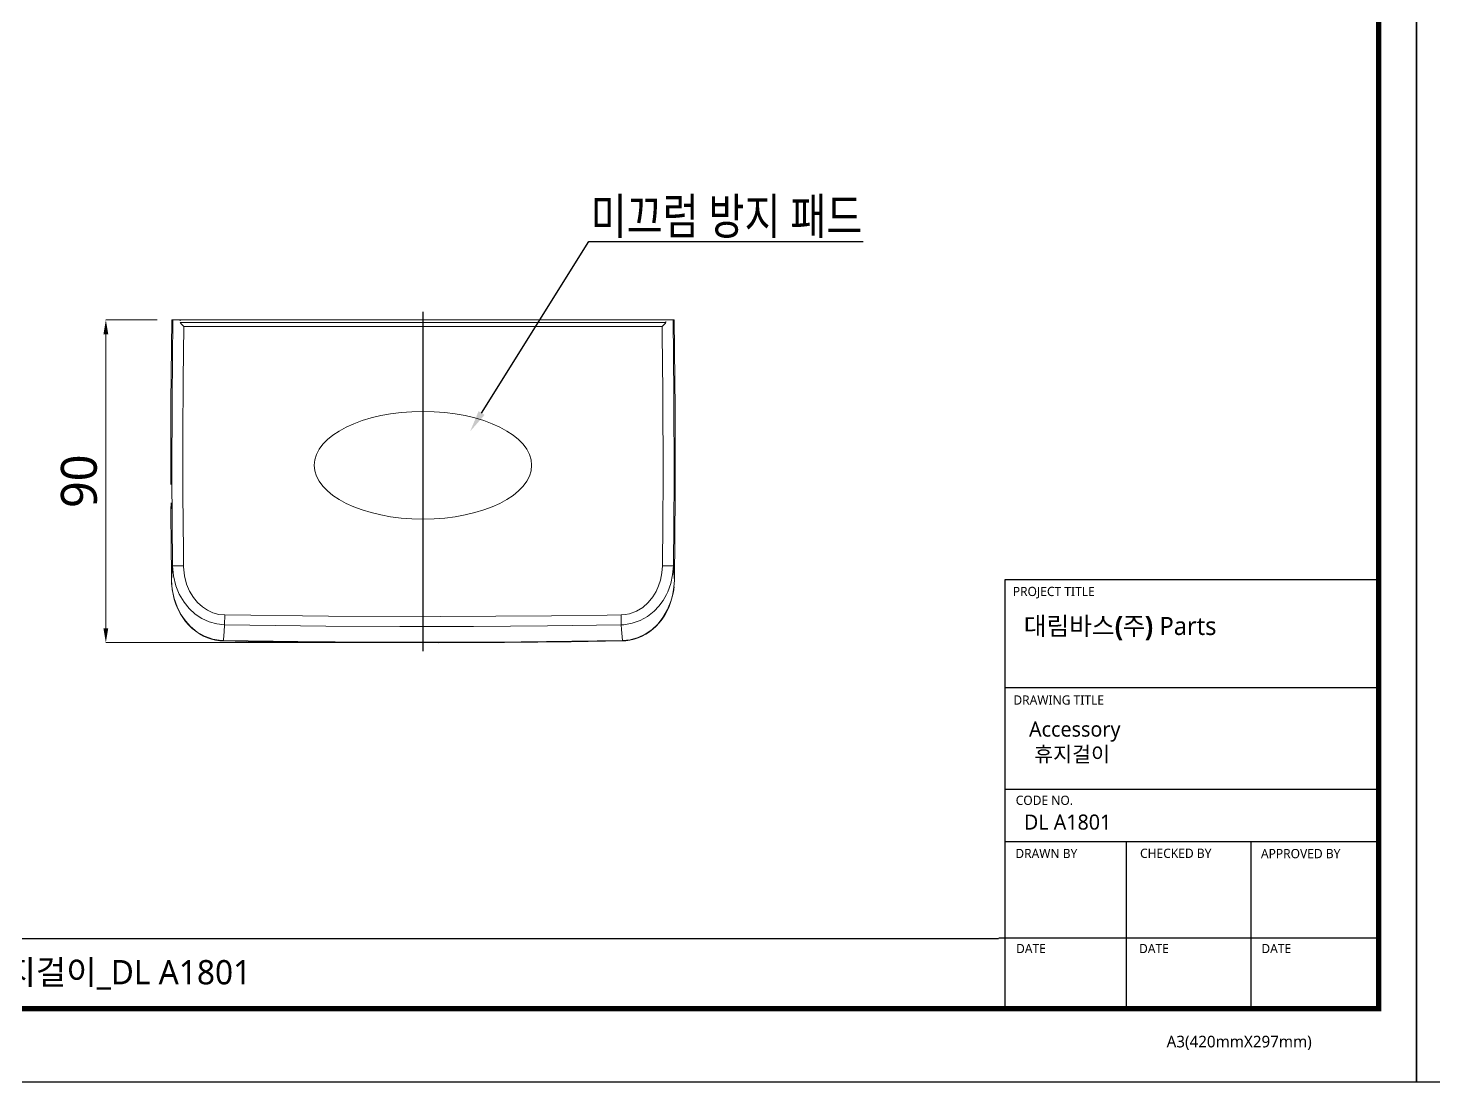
# Model space of a CAD drawing. Extents: x 16296675745 to 16296677675, y -37409619395 to -37409618123.
# Drawn here: x 16296676091.3 to 16296676482.7, y -37409618710.2 to -37409618416.7 of the extents above; entities that cross this region are included whole.
import ezdxf
from ezdxf import colors
from ezdxf.entities.mleader import LeaderData, LeaderLine
from ezdxf.math import Vec2, Vec3

# ---------------------------------------------------------------- set-up
doc = ezdxf.new("R2010")
doc.units = 0
doc.header["$LTSCALE"] = 10
doc.header["$MEASUREMENT"] = 0
doc.header["$PDMODE"] = 3
doc.header["$PDSIZE"] = -10
doc.linetypes.add('CENTER2', pattern=[28.575, 19.05, -3.175, 3.175, -3.175])
doc.layers.get('0').update_dxf_attribs({"linetype": 'CONTINUOUS'})
doc.layers.get('DEFPOINTS').update_dxf_attribs({"linetype": 'CONTINUOUS'})
doc.layers.add('1', color=7, linetype='CONTINUOUS')
doc.styles.add('Daelim Dimension', font='')
doc.styles.add('NOTE', font='', dxfattribs={"width": 0.8, "height": 4})
doc.styles.get('Daelim Dimension').set_extended_font_data('NanumGothic')
doc.styles.get('NOTE').set_extended_font_data('NanumGothic')
doc.dimstyles.new('DEFAULT', dxfattribs={"dimscale": 2, "dimtxt": 2, "dimasz": 2, "dimexe": 0, "dimexo": 2, "dimgap": 1, "dimtad": 1, "dimdec": 1, "dimzin": 9, "dimdsep": 46, "dimtxsty": 'Daelim Dimension', "dimcen": 0.5, "dimclrd": 252, "dimclre": 252, "dimclrt": 3, "dimadec": 1, "dimazin": 0, "dimtfac": 1, "dimtdec": 1, "dimtix": 1, "dimtmove": 0, "dimatfit": 3, "dimfxl": 1, "dimtolj": 1, "dimtzin": 1, "dimlwd": 9, "dimlwe": 9, "dimarcsym": 0})

# ---------------------------------------------------------------- blocks, each defined once
blk = doc.blocks.new('*D4')
at = {"color": 5, "lineweight": 9, "ltscale": 0.5, "transparency": 16777216}
for p, q in [((16296676127.28952, -37409618497.96106), (16296676112.96204, -37409618497.96106)), ((16296676112.96204, -37409618501.96106), (16296676112.96204, -37409618583.855392)), ((16296676197.25012, -37409618587.855392), (16296676112.96204, -37409618587.855392))]:
    blk.add_line(p, q, dxfattribs=at)
at = {"color": 5, "ltscale": 0.5, "transparency": 16777216}
for points in [[(16296676112.29537, -37409618501.96106), (16296676113.6287, -37409618501.96106), (16296676112.96204, -37409618497.96106)], [(16296676112.29537, -37409618583.855392), (16296676113.6287, -37409618583.855392), (16296676112.96204, -37409618587.855392)]]:
    blk.add_solid(points, dxfattribs=at)
at = {"layer": 'DEFPOINTS', "color": 0, "ltscale": 0.5, "transparency": 16777216}
for p in [(16296676131.28952, -37409618497.96106), (16296676112.96204, -37409618587.855392), (16296676201.25012, -37409618587.855392)]:
    blk.add_point(p, dxfattribs=at)
at = {"color": 7, "ltscale": 0.5, "transparency": 16777216, "insert": (16296676105.518551, -37409618542.908234), "char_height": 10, "attachment_point": 5, "rotation": 90, "style": 'Daelim Dimension'}
blk.add_mtext('\\A1;90', dxfattribs=at)

msp = doc.modelspace()

# ---------------------------------------------------------------- linework, layer by layer
at = {"color": 7, "linetype": 'Continuous', "lineweight": 15}
for p, q in [((16296676131.28952, -37409618497.96106), (16296676131.29048, -37409618497.96106)), ((16296676131.62739, -37409618497.96106), (16296676131.29048, -37409618497.96106)), ((16296676131.62739, -37409618497.96106), (16296676133.62484, -37409618497.96106)), ((16296676133.613199, -37409618498.719437), (16296676268.88703, -37409618498.719437)), ((16296676268.875401, -37409618497.96106), (16296676133.62484, -37409618497.96106)), ((16296676267.851561, -37409618499.770561), (16296676134.648689, -37409618499.770561)), ((16296676268.875401, -37409618497.96106), (16296676270.87285, -37409618497.96106)), ((16296676270.87285, -37409618497.96106), (16296676271.209761, -37409618497.96106)), ((16296676271.209761, -37409618497.96106), (16296676271.21072, -37409618497.96106)), ((16296676131.535761, -37409618566.47892), (16296676134.583851, -37409618566.439903)), ((16296676270.956051, -37409618566.478333), (16296676267.90797, -37409618566.439453)), ((16296676271.12587, -37409618572.328194), (16296676271.23954, -37409618570.505547)), ((16296676146.034479, -37409618582.881439), (16296676146.07906, -37409618580.134621)), ((16296676256.45871, -37409618582.881554), (16296676256.414129, -37409618580.134743)), ((16296676145.72962, -37409618587.387947), (16296676145.73135, -37409618587.281593)), ((16296676256.768049, -37409618587.387993), (16296676256.766319, -37409618587.281639))]:
    msp.add_line(p, q, dxfattribs=at)
at = {"color": 5, "ltscale": 40}
for p, q in [((16296676467.30328, -37409618570.35173), (16296676363.260189, -37409618570.35173)), ((16296676467.30328, -37409618600.424744), (16296676363.260189, -37409618600.424744)), ((16296676467.30328, -37409618600.424744), (16296676363.260189, -37409618600.424744)), ((16296676467.30328, -37409618628.714417), (16296676363.260189, -37409618628.714417)), ((16296676467.30328, -37409618628.714417), (16296676363.260189, -37409618628.714417)), ((16296676467.30328, -37409618643.305077), (16296676363.260189, -37409618643.305077)), ((16296676467.30328, -37409618643.305077), (16296676363.260189, -37409618643.305077)), ((16296676397.054291, -37409618643.305077), (16296676397.054291, -37409618689.75206)), ((16296676431.73683, -37409618643.305077), (16296676431.73683, -37409618689.75206)), ((16296676467.30328, -37409618670.135719), (16296676361.615641, -37409618670.135719)), ((16296676467.30328, -37409618670.135719), (16296676364.070789, -37409618670.135719)), ((16296676467.30328, -37409618689.75206), (16296676378.138069, -37409618689.75206))]:
    msp.add_line(p, q, dxfattribs=at)
at = {"color": 5, "ltscale": 0.5}
msp.add_line((16296676363.260189, -37409618570.35173), (16296676363.260189, -37409618690.381401), dxfattribs=at)
at = {"color": 5}
msp.add_line((16296675837.303169, -37409618670.210129), (16296676361.49045, -37409618670.210129), dxfattribs=at)
at = {"ltscale": 0.5}
for points in [[(16296675826.83497, -37409618710.177017), (16296676477.83497, -37409618710.177017), (16296676477.83497, -37409618233.177017), (16296675826.83497, -37409618233.177017)], [(16296676477.834841, -37409618710.177017), (16296677128.834841, -37409618710.177017), (16296677128.834841, -37409618233.177017), (16296676477.834841, -37409618233.177017)]]:
    msp.add_lwpolyline(points, close=True, dxfattribs=at)
at = {"color": 5, "linetype": 'ByBlock', "lineweight": 200, "const_width": 1.5}
msp.add_lwpolyline([(16296675837.303169, -37409618689.752296), (16296676467.303169, -37409618689.752296), (16296676467.303169, -37409618244.252296), (16296675837.303169, -37409618244.252296)], close=True, dxfattribs=at)
at = {"color": 7, "linetype": 'Continuous', "lineweight": 15, "flags": 128}
for points in [[(16296676131.29048, -37409618497.96106), (16296676131.044201, -37409618520.851082), (16296676131.01457, -37409618543.790573)], [(16296676131.535761, -37409618566.47892), (16296676131.34507, -37409618541.677437), (16296676131.387501, -37409618519.819511), (16296676131.62739, -37409618497.96106)], [(16296676133.61319, -37409618498.719437), (16296676133.619459, -37409618498.725792), (16296676134.062149, -37409618499.175217), (16296676134.504721, -37409618499.624443), (16296676134.648689, -37409618499.770561)], [(16296676134.583851, -37409618566.439903), (16296676134.53595, -37409618562.440277), (16296676134.410379, -37409618546.441093), (16296676134.390579, -37409618530.441406), (16296676134.47665, -37409618514.441254), (16296676134.648689, -37409618499.770561)], [(16296676267.851561, -37409618499.770561), (16296676267.934401, -37409618499.686493), (16296676268.76585, -37409618498.842484), (16296676268.880791, -37409618498.725792), (16296676268.887051, -37409618498.719437)], [(16296676267.851561, -37409618499.770561), (16296676267.88295, -37409618501.960533), (16296676268.052811, -37409618517.959312), (16296676268.10783, -37409618542.198448), (16296676268.038891, -37409618554.319038), (16296676267.90797, -37409618566.439453)], [(16296676270.87285, -37409618497.96106), (16296676271.1061, -37409618518.637947), (16296676271.15513, -37409618542.5588), (16296676271.08563, -37409618554.518646), (16296676270.956051, -37409618566.478333)], [(16296676271.23954, -37409618570.505547), (16296676271.476311, -37409618546.612877), (16296676271.468229, -37409618522.717957), (16296676271.209761, -37409618497.96106)], [(16296676131.057631, -37409618552.129059), (16296676131.067671, -37409618553.528976), (16296676131.115919, -37409618559.128639), (16296676131.25391, -37409618570.516319)], [(16296676131.25391, -37409618570.516319), (16296676131.353951, -37409618569.07235), (16296676131.535761, -37409618566.47892)], [(16296676146.034479, -37409618582.881439), (16296676143.82416, -37409618582.652763), (16296676141.68191, -37409618582.062019), (16296676139.683359, -37409618581.137192), (16296676137.851971, -37409618579.913834), (16296676136.1681, -37409618578.370033), (16296676134.726999, -37409618576.59713), (16296676133.416771, -37409618574.381401), (16296676132.446939, -37409618571.996567), (16296676131.78656, -37409618569.271683), (16296676131.535761, -37409618566.47892)], [(16296676146.07906, -37409618580.134621), (16296676144.42771, -37409618579.969757), (16296676142.781, -37409618579.518997), (16296676141.27302, -37409618578.827408), (16296676139.855289, -37409618577.889267), (16296676138.516279, -37409618576.676781), (16296676137.342951, -37409618575.250687), (16296676136.273161, -37409618573.478737), (16296676135.45154, -37409618571.530357), (16296676134.847759, -37409618569.19957), (16296676134.59067, -37409618566.750221), (16296676134.583851, -37409618566.439903)], [(16296676267.90797, -37409618566.439453), (16296676267.761209, -37409618568.452606), (16296676267.37154, -37409618570.432838), (16296676266.852329, -37409618572.047859), (16296676266.1558, -37409618573.600113), (16296676265.28611, -37409618575.055023), (16296676263.991051, -37409618576.65992), (16296676262.45208, -37409618578.030289), (16296676260.67741, -37409618579.107147), (16296676258.73085, -37409618579.823486), (16296676257.581551, -37409618580.046753), (16296676256.414129, -37409618580.134743)], [(16296676270.956051, -37409618566.478333), (16296676270.755751, -37409618568.938454), (16296676270.236271, -37409618571.362167), (16296676269.4018, -37409618573.684196), (16296676269.03931, -37409618574.455948), (16296676268.08865, -37409618576.11557), (16296676266.9508, -37409618577.660896), (16296676265.641279, -37409618579.054176), (16296676263.801371, -37409618580.524147), (16296676261.748369, -37409618581.677109), (16296676259.49852, -37409618582.468224), (16296676257.144831, -37409618582.851181), (16296676256.45871, -37409618582.881554)], [(16296676270.956051, -37409618566.478333), (16296676271.0959, -37409618568.458473), (16296676271.1784, -37409618569.632637), (16296676271.23954, -37409618570.505547)], [(16296676131.25391, -37409618570.516319), (16296676131.45347, -37409618573.034332), (16296676131.97238, -37409618575.516586), (16296676132.808519, -37409618577.898354), (16296676132.931061, -37409618578.176697), (16296676133.92083, -37409618580.06076), (16296676135.139021, -37409618581.815247), (16296676136.568529, -37409618583.388969), (16296676138.40564, -37409618584.887718), (16296676140.462151, -37409618586.065079), (16296676142.710899, -37409618586.867996), (16296676145.066759, -37409618587.253166), (16296676145.73135, -37409618587.281593)], [(16296676131.274599, -37409618570.90097), (16296676131.285259, -37409618571.40509), (16296676131.42395, -37409618572.875229), (16296676131.66835, -37409618574.323067), (16296676132.0175, -37409618575.738731), (16296676132.47093, -37409618577.119614), (16296676133.020781, -37409618578.440964), (16296676133.662029, -37409618579.697563), (16296676134.38512, -37409618580.872711), (16296676135.180599, -37409618581.953758), (16296676136.05262, -37409618582.954163), (16296676136.996309, -37409618583.870193), (16296676137.99885, -37409618584.690063), (16296676139.04784, -37409618585.405243), (16296676140.132099, -37409618586.010399), (16296676141.241751, -37409618586.502617), (16296676142.363899, -37409618586.882607), (16296676143.517891, -37409618587.159637), (16296676144.68717, -37409618587.328644), (16296676145.729759, -37409618587.382362)], [(16296676256.766319, -37409618587.281639), (16296676258.977551, -37409618587.050667), (16296676261.118179, -37409618586.44899), (16296676263.118031, -37409618585.502693), (16296676264.94492, -37409618584.253166), (16296676266.629049, -37409618582.670448), (16296676268.06476, -37409618580.858078), (16296676269.373329, -37409618578.584961), (16296676270.337681, -37409618576.144661), (16296676270.820419, -37409618574.298218), (16296676271.120649, -37409618572.411949), (16296676271.12587, -37409618572.328194)], [(16296676256.767429, -37409618587.370811), (16296676257.71122, -37409618587.330002), (16296676258.8869, -37409618587.171341), (16296676260.042299, -37409618586.906258), (16296676261.167259, -37409618586.53669), (16296676262.245649, -37409618586.070328), (16296676263.284769, -37409618585.508812), (16296676264.292549, -37409618584.846939), (16296676265.258421, -37409618584.088852), (16296676266.17613, -37409618583.236931), (16296676267.038309, -37409618582.294884), (16296676267.836679, -37409618581.268158), (16296676268.56176, -37409618580.16597), (16296676269.209049, -37409618578.999588), (16296676269.787291, -37409618577.744568), (16296676270.274561, -37409618576.436531), (16296676270.667641, -37409618575.080719), (16296676270.96316, -37409618573.683693), (16296676271.147341, -37409618572.331108)], [(16296676146.034479, -37409618582.881439), (16296676145.896139, -37409618584.879387), (16296676145.754801, -37409618586.939484), (16296676145.73135, -37409618587.281593)], [(16296676256.45871, -37409618582.881554), (16296676235.896839, -37409618583.16626), (16296676215.33288, -37409618583.322662), (16296676194.77158, -37409618583.347237), (16296676174.2097, -37409618583.239304), (16296676146.034479, -37409618582.881439)], [(16296676256.414129, -37409618580.134743), (16296676252.53624, -37409618580.196426), (16296676237.02412, -37409618580.406578), (16296676205.995899, -37409618580.602386), (16296676174.96726, -37409618580.498329), (16296676146.07906, -37409618580.134621)], [(16296676256.766319, -37409618587.281639), (16296676256.55312, -37409618584.226181), (16296676256.45871, -37409618582.881554)], [(16296676145.72971, -37409618587.381973), (16296676152.07966, -37409618587.486557), (16296676170.20619, -37409618587.711288), (16296676187.40877, -37409618587.834633), (16296676205.47727, -37409618587.861732), (16296676223.96702, -37409618587.783852), (16296676242.533091, -37409618587.597076), (16296676256.76796, -37409618587.382156)], [(16296676145.73135, -37409618587.281593), (16296676166.4508, -37409618587.569366), (16296676187.172371, -37409618587.727226), (16296676207.890631, -37409618587.751419), (16296676228.609501, -37409618587.641258), (16296676256.766319, -37409618587.281639)]]:
    msp.add_lwpolyline(points, dxfattribs=at)
at = {"color": 7, "linetype": 'Continuous', "lineweight": 15}
msp.add_arc((16296676021.63623, -37409618548.524727), 109.480746, 358.11343474, 2.47843557, dxfattribs=at)
msp.add_ellipse((16296676201.25012, -37409618538.460037), major_axis=(-30.249244, 0), ratio=0.4958677686, dxfattribs=at)
for points in [[(16296676133.62484, -37409618497.96106), (16296676133.62092, -37409618498.213852), (16296676133.617041, -37409618498.466637), (16296676133.613199, -37409618498.719437)], [(16296676268.88703, -37409618498.719437), (16296676268.8832, -37409618498.466637), (16296676268.87932, -37409618498.213852), (16296676268.875401, -37409618497.96106)]]:
    msp.add_open_spline(points, degree=3, dxfattribs=at)
at = {"layer": '1', "color": 1, "linetype": 'CENTER2', "lineweight": 25, "ltscale": 0.5}
msp.add_line((16296676201.25012, -37409618495.715828), (16296676201.25012, -37409618590.194649), dxfattribs=at)

# ---------------------------------------------------------------- texts
at = {"color": 5, "ltscale": 40, "style": 'Daelim Dimension'}
for s, height, p in [('PROJECT TITLE', 2.56901127, (16296676365.462749, -37409618574.880211)), ('DRAWING TITLE', 2.56901127, (16296676365.627451, -37409618605.116096)), ('CODE NO.', 2.5690113, (16296676366.27169, -37409618633.038078)), ('DRAWN BY', 2.5690113, (16296676366.17095, -37409618647.846474)), ('CHECKED BY', 2.5690113, (16296676400.881121, -37409618647.800911)), ('APPROVED BY', 2.56901127, (16296676434.54451, -37409618647.883904)), ('DATE', 2.5690113, (16296676366.371611, -37409618674.324471)), ('DATE', 2.5690113, (16296676400.607941, -37409618674.324471)), ('DATE', 2.5690113, (16296676434.662649, -37409618674.324471)), ('A3(420mmX297mm)', 3.24237133, (16296676408.288231, -37409618700.568008))]:
    msp.add_text(s, height=height, dxfattribs=at).set_placement(p)
at = {"attachment_point": 1, "style": 'Daelim Dimension'}
for s, insert, char_height, width in [('{\\fPretendard Variable SemiBold|b0|i0|c129|p2;\\C7;대림바스(주)} Parts', (16296676368.518459, -37409618580.682037), 5.03600079, 80.93992813), (' Accessory\\P  휴지걸이', (16296676368.562889, -37409618609.828484), 4.2041236, 70.7511006), ('DL A1801', (16296676368.562889, -37409618635.719887), 4.2041236, 70.7511006)]:
    msp.add_mtext(s, dxfattribs=dict(at, insert=insert, char_height=char_height, width=width))
at = {"color": 2, "insert": (16296675954.17543, -37409618676.256248), "char_height": 6.75662715, "width": 260.66283526, "attachment_point": 1, "style": 'Daelim Dimension'}
msp.add_mtext('{\\fPretendard Variable SemiBold|b0|i0|c129|p2;대림바스(주)}_Parts_Accessory_{\\fGulim|b0|i0|c129|p50;휴지걸이}_DL A1801', dxfattribs=at)

# ---------------------------------------------------------------- dimensions: what is measured, and where the dimension line sits
at = {"ltscale": 0.5}
dim = msp.add_linear_dim(base=(16296676112.96204, -37409618587.855392), p1=(16296676131.28952, -37409618497.96106), p2=(16296676201.25012, -37409618587.855392), angle=90, text='90', dimstyle='DEFAULT', override={"dimtxt": 5, "dimclrd": 5, "dimclre": 5, "dimclrt": 7}, dxfattribs=at)
dim.commit()
dim.dimension.update_dxf_attribs({"geometry": '*D4', "text_midpoint": (16296676105.518551, -37409618542.908234)})

# ---------------------------------------------------------------- leaders
ml = msp.add_multileader_mtext('Standard', dxfattribs=at)
ml.set_content('미끄럼 방지 패드', color=7, style='NOTE')
ml.set_leader_properties(color=5)
ml.build(insert=Vec2(0, 0))
ml.multileader.update_dxf_attribs({"text_left_attachment_type": 6, "text_right_attachment_type": 6, "dogleg_length": 0.36, "arrow_head_size": 6})
ctx = ml.context
ctx.base_point, ctx.char_height, ctx.arrow_head_size, ctx.landing_gap_size, ctx.plane_origin = Vec3(16296676247.817699, -37409618476.10704), 10, 6, 0.09, Vec3(16296676243.628559, -37409618532.632874)
ctx.left_attachment, ctx.right_attachment = 6, 6
notes = []
notes.append((ctx, [(0, (1, 1, 0), (16296676247.457701, -37409618476.10704), (1, 0), 0.36, [(0, [(16296676214.393669, -37409618529.003723)], 0, [])])]))
ctx.mtext.insert, ctx.mtext.flow_direction = Vec3(16296676247.9077, -37409618464.10704), 5
for ctx, leaders in notes:
    for number, flags, end, landing, length, lines in leaders:
        leader = LeaderData()
        leader.index, (leader.has_last_leader_line, leader.has_dogleg_vector, leader.attachment_direction) = number, flags
        leader.last_leader_point, leader.dogleg_vector, leader.dogleg_length = Vec3(end), Vec3(landing), length
        for number, points, colour, breaks in lines:
            line = LeaderLine()
            line.index, line.vertices, line.color, line.breaks = number, Vec3.list(points), colors.encode_raw_color(colour), breaks
            leader.lines.append(line)
        ctx.leaders.append(leader)

doc.saveas('drawing.dxf')
